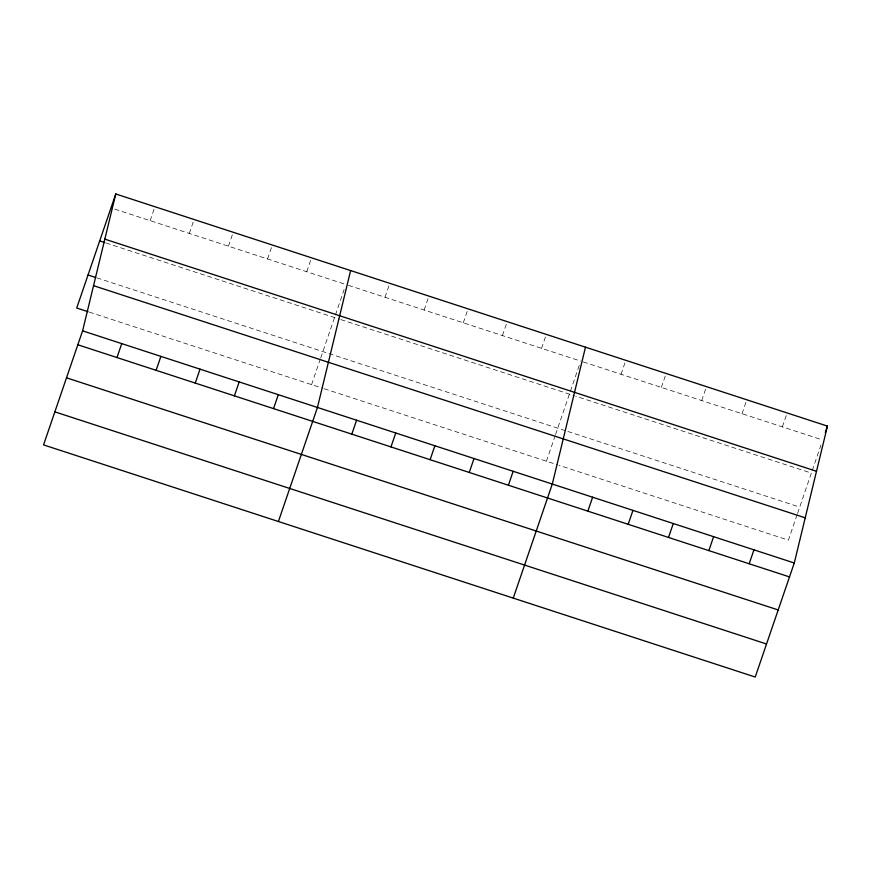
<?xml version="1.0" encoding="UTF-8"?>
<svg xmlns="http://www.w3.org/2000/svg" width="871" height="871" viewBox="0 0 871 871"><rect width="100%" height="100%" fill="white"/><g stroke="black" fill="none" stroke-linecap="round" stroke-linejoin="round"><path stroke-width="0.65" stroke-dasharray="4.36 3.27" d="M150.15 220.657L154.918 206.732M189.29 233.428L194.059 219.503M228.431 246.199L233.199 232.263M267.571 258.959L272.34 245.034M306.723 271.73L311.491 257.805M311.578 384.623L320.278 359.2M320.713 357.937L334.551 317.534M335.422 314.997L344.121 289.586M385.004 297.261L389.773 283.336M424.144 310.032L428.913 296.107M463.285 322.803L468.054 308.867M502.425 335.564L507.194 321.639M541.566 348.335L546.335 334.41M546.433 461.227L555.132 435.805M555.567 434.542L579.411 364.916M621.045 374.258L625.813 360.333M661.372 387.41L666.141 373.485M701.699 400.562L706.468 386.637M742.027 413.725L746.795 399.789M782.354 426.877L787.123 412.952M797.107 514.739L788.407 540.151L559.04 465.332M797.542 513.465L811.369 473.073L575.698 396.196M812.24 470.525L820.939 445.114M114.798 209.127L344.6 284.088M348.389 285.318L580.717 361.106M583.232 361.922L821.418 439.615M106.012 242.987L339.603 319.189M340.866 319.592L574.446 395.782M96.877 277.86L566.564 431.058M567.827 431.472L799.72 507.107M89.354 312.134L322.945 388.324M324.208 388.738L557.778 464.929"/><path stroke-width="1.31" d="M82.593 330.849L115.778 193.961L827.45 426.104L794.276 562.993L755.222 677.039L43.55 444.896L82.593 330.849L794.276 562.993M350.632 270.565L317.447 407.454L278.404 521.5M585.486 347.181L552.301 484.058L513.259 598.105M115.778 193.961L76.724 308.007L88.091 311.72M116.975 357.546L121.744 343.62M156.116 370.317L160.885 356.381M195.256 383.077L200.025 369.152M234.397 395.848L239.166 381.923M273.538 408.619L278.306 394.683M351.819 434.15L356.587 420.225M390.97 446.921L395.739 432.985M430.111 459.681L434.879 445.756M469.251 472.452L474.02 458.527M508.392 485.223L513.161 471.287M587.86 511.146L592.628 497.21M628.187 524.298L632.956 510.373M668.514 537.451L673.283 523.525M708.842 550.603L713.61 536.678M749.18 563.766L753.938 549.83M825.283 432.43L827.45 426.104M104.825 239.133L816.497 471.276M99.697 240.929L104.749 242.584M88.036 274.975L95.614 277.446M93.545 285.677L805.218 517.82M77.824 344.774L789.507 576.918M66.512 377.818L778.195 609.95M54.862 411.852L766.534 643.996"/></g></svg>
